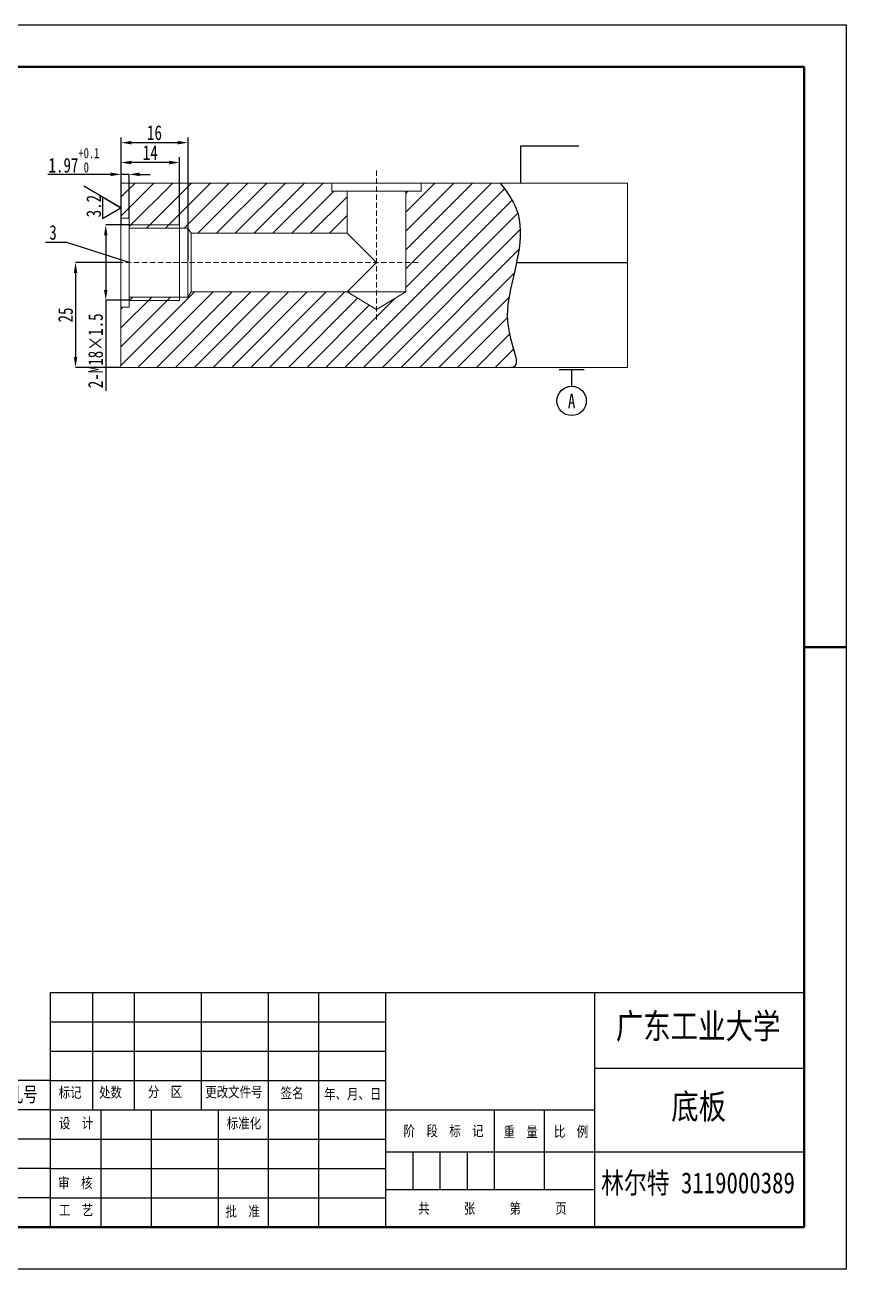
# Model space of a CAD drawing. Header units: millimetres. Extents: x 786 to 1206, y 249 to 546.
# Drawn here: x 1009.7 to 1205.8, y 248.9 to 545.9 of the extents above; entities that cross this region are included whole.
import ezdxf
from ezdxf import colors
from ezdxf.entities.mleader import LeaderData, LeaderLine
from ezdxf.math import Vec2, Vec3

# ---------------------------------------------------------------- set-up
doc = ezdxf.new("R2010")
doc.units = ezdxf.units.MM
doc.linetypes.add('HIDDEN', pattern=[1.905, 1.27, -0.635])
for name, color, linetype, lineweight in [('总内框线', 7, 'Continuous', 50), ('总外框线', 7, 'Continuous', 30), ('粗实线', 7, 'Continuous', 40), ('细实线', 7, 'Continuous', 25)]:
    doc.layers.add(name, color=color, linetype=linetype, lineweight=lineweight)
doc.styles.get("Standard").update_dxf_attribs({"font": '', "height": 3.5})
doc.styles.add('陈杰（2）', font='gbenor.shx', dxfattribs={"width": 0.8, "bigfont": 'gbcbig.shx'})
doc.styles.get('Standard').set_extended_font_data('HYSWLongFangSong')
doc.dimstyles.new('ISO-25', dxfattribs={"dimtxt": 2.5, "dimasz": 2.5, "dimexe": 1.25, "dimexo": 0.625, "dimtad": 1, "dimtxsty": 'Standard', "dimcen": 2.5, "dimadec": 0, "dimazin": 0, "dimtfac": 1, "dimtmove": 0, "dimatfit": 3, "dimfxl": 1, "dimarcsym": 0})

# ---------------------------------------------------------------- blocks, each defined once
blk = doc.blocks.new('*D57')
at = {"color": 0, "lineweight": -2, "transparency": 16777216}
for p, q in [((1032.67, 498.78), (1032.67, 514.3)), ((1046.67, 498.03), (1046.67, 514.3)), ((1044.17, 513.05), (1035.17, 513.05))]:
    blk.add_line(p, q, dxfattribs=at)
at = {"color": 0, "transparency": 16777216}
for points in [[(1035.17, 513.47), (1035.17, 512.63), (1032.67, 513.05)], [(1044.17, 513.47), (1044.17, 512.63), (1046.67, 513.05)]]:
    blk.add_solid(points, dxfattribs=at)
at = {"layer": 'Defpoints', "color": 0, "transparency": 16777216}
for p in [(1032.67, 513.05), (1032.67, 498.16), (1046.67, 497.41)]:
    blk.add_point(p, dxfattribs=at)
at = {"color": 0, "transparency": 16777216, "insert": (1039.67, 515.43), "char_height": 3.5, "attachment_point": 5}
blk.add_mtext('14', dxfattribs=at)
blk = doc.blocks.new('*D58')
at = {"color": 0, "lineweight": -2, "transparency": 16777216}
for p, q in [((1032.67, 498.03), (1032.67, 519.04)), ((1046.17, 517.79), (1035.17, 517.79)), ((1048.67, 489.78), (1048.67, 519.04))]:
    blk.add_line(p, q, dxfattribs=at)
at = {"color": 0, "transparency": 16777216}
for points in [[(1035.17, 518.21), (1035.17, 517.37), (1032.67, 517.79)], [(1046.17, 518.21), (1046.17, 517.37), (1048.67, 517.79)]]:
    blk.add_solid(points, dxfattribs=at)
at = {"layer": 'Defpoints', "color": 0, "transparency": 16777216}
for p in [(1032.67, 517.79), (1032.67, 497.41), (1048.67, 489.16)]:
    blk.add_point(p, dxfattribs=at)
at = {"color": 0, "transparency": 16777216, "insert": (1040.67, 520.16), "char_height": 3.5, "attachment_point": 5}
blk.add_mtext('16', dxfattribs=at)
blk = doc.blocks.new('_None')
blk = doc.blocks.new('*D69')
at = {"color": 0, "lineweight": -2, "transparency": 16777216}
for p, q in [((1034.64, 498.16), (1029.02, 498.16)), ((1029.02, 495.66), (1029.02, 482.66)), ((1034.64, 480.16), (1029.02, 480.16)), ((1029.02, 480.16), (1029.02, 458.56))]:
    blk.add_line(p, q, dxfattribs=at)
at = {"color": 0, "transparency": 16777216}
for points in [[(1028.6, 495.66), (1029.44, 495.66), (1029.02, 498.16)], [(1028.6, 482.66), (1029.44, 482.66), (1029.02, 480.16)]]:
    blk.add_solid(points, dxfattribs=at)
at = {"layer": 'Defpoints', "color": 0, "transparency": 16777216}
for p in [(1034.64, 498.16), (1029.02, 480.16), (1034.64, 480.16)]:
    blk.add_point(p, dxfattribs=at)
at = {"color": 0, "transparency": 16777216, "insert": (1026.61, 468.11), "char_height": 3.5, "attachment_point": 5, "rotation": 90}
blk.add_mtext('2-M18×1.5', dxfattribs=at)
blk = doc.blocks.new('*D70')
at = {"color": 0, "lineweight": -2, "transparency": 16777216}
for p, q in [((1032.67, 489.16), (1021.81, 489.16)), ((1021.81, 486.66), (1021.81, 466.66)), ((1032.67, 464.16), (1021.81, 464.16))]:
    blk.add_line(p, q, dxfattribs=at)
at = {"color": 0, "transparency": 16777216}
for points in [[(1021.39, 486.66), (1022.23, 486.66), (1021.81, 489.16)], [(1021.39, 466.66), (1022.23, 466.66), (1021.81, 464.16)]]:
    blk.add_solid(points, dxfattribs=at)
at = {"layer": 'Defpoints', "color": 0, "transparency": 16777216}
for p in [(1032.67, 489.16), (1021.81, 464.16), (1032.67, 464.16)]:
    blk.add_point(p, dxfattribs=at)
at = {"color": 0, "transparency": 16777216, "insert": (1019.44, 476.66), "char_height": 3.5, "attachment_point": 5, "rotation": 90}
blk.add_mtext('25', dxfattribs=at)
blk = doc.blocks.new('*D74')
at = {"color": 0, "lineweight": -2, "transparency": 16777216}
for p, q in [((1030.17, 510.23), (1015.19, 510.23)), ((1032.67, 499.81), (1032.67, 510.23)), ((1034.64, 510.23), (1032.67, 510.23)), ((1034.64, 499.81), (1034.64, 510.23)), ((1037.14, 510.23), (1039.64, 510.23))]:
    blk.add_line(p, q, dxfattribs=at)
at = {"color": 0, "transparency": 16777216}
for points in [[(1030.17, 510.65), (1030.17, 509.81), (1032.67, 510.23)], [(1037.14, 510.65), (1037.14, 509.81), (1034.64, 510.23)]]:
    blk.add_solid(points, dxfattribs=at)
at = {"layer": 'Defpoints', "color": 0, "transparency": 16777216}
for p in [(1032.67, 510.23), (1032.67, 499.81), (1034.64, 499.81)]:
    blk.add_point(p, dxfattribs=at)
at = {"color": 0, "transparency": 16777216, "insert": (1021.43, 513.57), "char_height": 3.5, "attachment_point": 5}
blk.add_mtext('1.97{\\H0.7x;\\S+0.1^  0;}', dxfattribs=at)
blk = doc.blocks.new('粗糙度')
at = {"layer": '细实线'}
for p, q in [((0, 0), (5.12, 8.87)), ((2.56, 4.43), (-2.56, 4.43)), ((-2.56, 4.43), (0, 0)), ((2.56, 4.43), (0, 0))]:
    blk.add_line(p, q, dxfattribs=at)

msp = doc.modelspace()

# ---------------------------------------------------------------- hatches: boundary and pattern name
at = {"linetype": 'Continuous', "lineweight": 0}
h = msp.add_hatch(dxfattribs=at)
h.set_pattern_fill('ANSI31', style=0)
h.set_pattern_definition([(45, (6.802, 0), (-2.245064, 2.245064), [])])
h.paths.add_polyline_path([(1126.154, 464.156), (1126.662, 464.411), (1126.944, 464.859), (1127.041, 465.466), (1126.989, 466.197), (1126.829, 467.015), (1126.596, 467.886), (1126.331, 468.776), (1126.07, 469.647), (1125.838, 470.482), (1125.635, 471.279), (1125.46, 472.043), (1125.312, 472.777), (1125.19, 473.484), (1125.093, 474.168), (1125.02, 474.83), (1124.97, 475.475), (1124.941, 476.107), (1124.933, 476.727), (1124.944, 477.339), (1124.974, 477.946), (1125.022, 478.553), (1125.086, 479.161), (1125.165, 479.773), (1125.258, 480.394), (1125.365, 481.025), (1125.483, 481.666), (1125.611, 482.316), (1125.748, 482.973), (1125.891, 483.639), (1126.041, 484.311), (1126.195, 484.99), (1126.351, 485.674), (1126.508, 486.363), (1126.666, 487.057), (1126.821, 487.754), (1126.974, 488.454), (1127.121, 489.156), (1127.288, 489.99), (1127.443, 490.825), (1127.585, 491.66), (1127.711, 492.494), (1127.819, 493.326), (1127.905, 494.154), (1127.968, 494.978), (1128.005, 495.797), (1128.014, 496.609), (1127.992, 497.414), (1127.937, 498.21), (1127.846, 498.996), (1127.716, 499.771), (1127.546, 500.534), (1127.334, 501.283), (1127.075, 502.019), (1126.77, 502.739), (1126.422, 503.446), (1126.037, 504.141), (1125.62, 504.826), (1125.176, 505.502), (1124.711, 506.172), (1124.23, 506.836), (1123.739, 507.497), (1123.242, 508.156), (1104.315, 508.156), (1104.315, 506.186), (1100.665, 506.186), (1100.665, 482.186), (1093.665, 477.98), (1086.715, 482.156), (1049.416, 482.156), (1048.665, 480.906), (1034.635, 480.906), (1034.635, 478.506), (1032.665, 478.506), (1032.665, 464.156)])
h = msp.add_hatch(dxfattribs=at)
h.set_pattern_fill('ANSI31', style=0)
h.set_pattern_definition([(45, (796.3624, 254.9965), (-2.245064, 2.245064), [])])
h.paths.add_polyline_path([(1083.015, 506.186), (1083.015, 508.156), (1032.665, 508.156), (1032.665, 499.806), (1034.635, 499.806), (1034.635, 497.406), (1048.665, 497.406), (1049.416, 496.156), (1086.665, 496.156), (1086.665, 506.186)])

# ---------------------------------------------------------------- linework, layer by layer
for p, q in [((1139.845, 535.907), (1195.845, 535.907)), ((1195.845, 535.907), (1195.845, 355.907)), ((1127.121, 489.156), (1153.665, 489.156)), ((1015.845, 314.907), (1195.845, 314.907)), ((1015.845, 258.907), (1015.845, 314.907)), ((1025.845, 314.907), (1025.845, 286.907)), ((1035.845, 314.907), (1035.845, 286.907)), ((1051.845, 314.907), (1051.845, 286.907)), ((1067.845, 314.907), (1067.845, 286.907)), ((1079.845, 314.907), (1079.845, 258.907)), ((1095.845, 314.907), (1095.845, 258.907)), ((1145.845, 258.907), (1145.845, 314.907)), ((1195.845, 314.907), (1195.845, 258.907)), ((1015.845, 307.907), (1095.845, 307.907)), ((1015.845, 300.907), (1095.845, 300.907)), ((1145.845, 296.907), (1195.845, 296.907)), ((1015.845, 293.907), (949.303, 293.907)), ((1015.845, 293.907), (1095.845, 293.907)), ((1015.845, 286.907), (949.303, 286.907)), ((1015.845, 286.907), (1145.845, 286.907)), ((1027.845, 286.907), (1027.845, 258.907)), ((1039.845, 286.907), (1039.845, 258.907)), ((1055.845, 286.907), (1055.845, 258.907)), ((1067.845, 286.907), (1067.845, 258.907)), ((1121.845, 267.907), (1121.845, 286.907)), ((1133.845, 267.907), (1133.845, 286.907)), ((1015.845, 279.907), (949.303, 279.907)), ((1015.845, 279.907), (1095.845, 279.907)), ((1095.845, 276.907), (1145.845, 276.907)), ((1102.345, 276.907), (1102.345, 267.907)), ((1108.845, 276.907), (1108.845, 267.907)), ((1115.345, 276.907), (1115.345, 267.907)), ((1145.845, 276.907), (1195.845, 276.907)), ((1015.845, 272.907), (949.303, 272.907)), ((1015.845, 272.907), (1095.845, 272.907)), ((1095.845, 267.907), (1145.845, 267.907)), ((1015.845, 265.907), (949.303, 265.907)), ((1015.845, 265.907), (1095.845, 265.907)), ((1195.845, 258.907), (1015.845, 258.907))]:
    msp.add_line(p, q)
at = {"color": 7, "linetype": 'HIDDEN', "lineweight": 0}
for p, q in [((1093.665, 511.156), (1093.665, 474.98)), ((1103.665, 489.156), (1029.665, 489.156))]:
    msp.add_line(p, q, dxfattribs=at)
at = {"color": 7, "linetype": 'Continuous', "lineweight": 15}
for p, q in [((1083.015, 508.156), (1032.665, 508.156)), ((1032.665, 508.156), (1032.665, 499.806)), ((1083.015, 506.186), (1083.015, 508.156)), ((1104.315, 508.156), (1083.015, 508.156)), ((1104.315, 508.156), (1104.315, 506.186)), ((1153.665, 508.156), (1104.315, 508.156)), ((1153.665, 464.156), (1153.665, 508.156)), ((1083.015, 506.186), (1086.665, 506.186)), ((1086.665, 496.156), (1086.665, 506.186)), ((1086.665, 506.186), (1100.665, 506.186)), ((1100.665, 506.186), (1100.665, 482.186)), ((1100.665, 506.186), (1104.315, 506.186)), ((1032.665, 499.806), (1034.635, 499.806)), ((1032.665, 499.806), (1032.665, 478.506)), ((1034.635, 497.406), (1034.635, 499.806)), ((1034.635, 497.406), (1048.665, 497.406)), ((1034.635, 497.406), (1034.635, 480.906)), ((1048.665, 497.406), (1049.416, 496.156)), ((1048.665, 497.406), (1048.665, 480.906)), ((1049.416, 496.156), (1086.665, 496.156)), ((1049.416, 496.156), (1049.416, 482.156)), ((1086.665, 496.156), (1093.665, 489.156)), ((1093.665, 489.156), (1086.695, 482.186)), ((1049.416, 482.156), (1048.665, 480.906)), ((1086.715, 482.156), (1049.416, 482.156)), ((1100.665, 482.186), (1086.695, 482.186)), ((1093.665, 477.98), (1086.715, 482.156)), ((1100.665, 482.186), (1093.665, 477.98)), ((1032.665, 478.506), (1032.665, 464.156)), ((1034.635, 478.506), (1032.665, 478.506)), ((1034.635, 478.506), (1034.635, 480.906)), ((1048.665, 480.906), (1034.635, 480.906)), ((1032.665, 464.156), (1153.665, 464.156))]:
    msp.add_line(p, q, dxfattribs=at)
at = {"color": 7, "linetype": 'Continuous', "lineweight": 0}
for p, q in [((1034.635, 498.156), (1046.665, 498.156)), ((1046.665, 480.156), (1046.665, 498.156)), ((1034.635, 480.156), (1046.665, 480.156))]:
    msp.add_line(p, q, dxfattribs=at)
msp.add_spline([(1123.242, 508.156), (1127.078, 502.011), (1125.231, 480.22), (1126.154, 469.36), (1126.154, 464.156), (1125.87, 464.108)], degree=3)
at = {"color": 7, "linetype": 'Continuous', "lineweight": 15}
msp.add_open_spline([(1086.695, 482.186), (1086.709, 482.166), (1086.715, 482.156), (1086.715, 482.156)], degree=3, dxfattribs=at)
at = {"layer": '总内框线'}
for p, q in [((795.845, 535.907), (1195.845, 535.907)), ((1195.845, 535.907), (1195.845, 258.907)), ((1195.845, 397.407), (1205.845, 397.407)), ((1195.845, 258.907), (795.845, 258.907))]:
    msp.add_line(p, q, dxfattribs=at)
at = {"layer": '总外框线'}
for p, q in [((785.845, 545.907), (1205.845, 545.907)), ((1205.845, 545.907), (1205.845, 248.907)), ((1205.845, 248.907), (785.845, 248.907))]:
    msp.add_line(p, q, dxfattribs=at)
at = {"layer": '粗实线', "lineweight": -3}
msp.add_line((1137.292, 463.645), (1143.292, 463.645), dxfattribs=at)
at = {"layer": '细实线'}
msp.add_line((1140.292, 463.645), (1140.292, 459.645), dxfattribs=at)
msp.add_circle((1140.292, 456.145), 3.5, dxfattribs=at)

# ---------------------------------------------------------------- block references
at = {"rotation": 90.0000049955606}
msp.add_blockref('粗糙度', (1032.665, 502.276), dxfattribs=at)

# ---------------------------------------------------------------- texts
at = {"insert": (1024.397, 499.967), "char_height": 3.5, "attachment_point": 1, "rotation": 90}
msp.add_mtext_dynamic_manual_height_columns('3.2', width=5.65967, gutter_width=17.5, heights=[0], dxfattribs=at)
at = {"attachment_point": 1, "style": '陈杰（2）'}
for s, insert, char_height, width in [('{\\fSimSun|b0|i0|c134|p2;广东工业大学}', (1150.854, 309.916), 6, 93.01929), ('{\\fSimSun|b0|i0|c134|p2;标记}', (1017.8, 292.348), 2.5, 93.01929), ('{\\fSimSun|b0|i0|c134|p2;处数}', (1027.421, 292.363), 2.5, 93.01929), ('{\\fSimSun|b0|i0|c134|p2;分\u3000区}', (1039.082, 292.487), 2.5, 93.01929), ('{\\fSimSun|b0|i0|c134|p2;更改文件号}', (1052.816, 292.432), 2.5, 93.01929), ('{\\fSimSun|b0|i0|c134|p2;签名}', (1070.801, 292.174), 2.5, 93.01929), ('{\\fSimSun|b0|i0|c134|p2;年、月、日}', (1081.195, 291.98), 2.5, 93.01929), ('{\\fSimSun|b0|i0|c134|p2;底板}', (1164.08, 290.73), 6, 93.01929), ('{\\fSimSun|b0|i0|c134|p2;设\u3000计}', (1017.859, 285.007), 2.5, 93.01929), ('{\\fSimSun|b0|i0|c134|p2;标准化}', (1057.933, 284.993), 2.5, 93.01929), ('{\\fSimSun|b0|i0|c134|p2;阶\u3000段\u3000标\u3000记}', (1100.149, 283.16), 2.5, 93.01929), ('{\\fSimSun|b0|i0|c134|p2;重\u3000量}', (1124.032, 282.932), 2.5, 93.01929), ('{\\fSimSun|b0|i0|c134|p2;比\u3000例}', (1136.084, 283.001), 2.5, 93.01929), ('{\\fSimSun|b0|i0|c134|p2;审\u3000核}', (1017.655, 270.739), 2.5, 93.01929), ('{\\fSimSun|b0|i0|c134|p2;林尔特 3119000389}', (1147.309, 272.008), 5, 97.82429), ('{\\fSimSun|b0|i0|c134|p2;工\u3000艺}', (1017.859, 264.253), 2.5, 93.01929), ('{\\fSimSun|b0|i0|c134|p2;共\u3000\u3000\u3000张\u3000\u3000\u3000第\u3000\u3000\u3000页}', (1103.642, 264.635), 2.5, 93.01929), ('{\\fSimSun|b0|i0|c134|p2;批\u3000准}', (1057.627, 263.935), 2.5, 93.01929)]:
    msp.add_mtext(s, dxfattribs=dict(at, insert=insert, char_height=char_height, width=width))
at = {"insert": (995.303, 290.407), "char_height": 3.5, "attachment_point": 4}
msp.add_mtext_dynamic_manual_height_columns('\\pi3.48621;相交孔号', width=20.54165, gutter_width=17.5, heights=[0], dxfattribs=at)
at = {"layer": '细实线', "insert": (1140.292, 456.145), "char_height": 3.5, "attachment_point": 5}
msp.add_mtext_dynamic_manual_height_columns('A', width=7, gutter_width=17.5, heights=[0], dxfattribs=at)

# ---------------------------------------------------------------- dimensions: what is measured, and where the dimension line sits
for base, p1, p2, picture, middle in [((1032.665, 517.79), (1048.665, 489.156), (1032.665, 497.406), '*D58', (1040.665, 520.165)), ((1032.665, 513.051), (1046.665, 497.406), (1032.665, 498.156), '*D57', (1039.665, 515.426))]:
    dim = msp.add_linear_dim(base=base, p1=p1, p2=p2, dimstyle='ISO-25', override={"dimtxt": 3.5, "dimtoh": 1, "dimfxl": 1.25})
    dim.commit()
    dim.dimension.update_dxf_attribs({"geometry": picture, "text_midpoint": middle})
dim = msp.add_linear_dim(base=(1032.665, 510.229), p1=(1034.635, 499.806), p2=(1032.665, 499.806), text='1.97{\\H0.7x;\\S+0.1^  0;}', dimstyle='ISO-25', override={"dimtxt": 3.5, "dimexe": 0, "dimexo": 0, "dimfxl": 1.25})
dim.commit()
dim.dimension.update_dxf_attribs({"geometry": '*D74', "text_midpoint": (1021.429, 513.573)})
dim = msp.add_linear_dim(base=(1029.018, 480.156), p1=(1034.635, 498.156), p2=(1034.635, 480.156), angle=90, text='2-M<>×1.5', dimstyle='ISO-25', override={"dimtxt": 3.5, "dimexe": 0, "dimexo": 0, "dimfxl": 1.25})
dim.commit()
dim.dimension.update_dxf_attribs({"geometry": '*D69', "text_midpoint": (1026.612, 468.11)})
dim = msp.add_linear_dim(base=(1021.811, 464.156), p1=(1032.665, 489.156), p2=(1032.665, 464.156), angle=90, dimstyle='ISO-25', override={"dimtxt": 3.5, "dimexe": 0, "dimexo": 0, "dimfxl": 1.25})
dim.commit()
dim.dimension.update_dxf_attribs({"geometry": '*D70', "text_midpoint": (1019.436, 476.656)})

# ---------------------------------------------------------------- leaders
ml = msp.add_multileader_mtext('Standard')
ml.set_content('', color=256)
ml.set_leader_properties()
ml.set_arrow_properties(name='NONE')
ml.build(insert=Vec2(0, 0))
ml.multileader.update_dxf_attribs({"text_left_attachment_type": 5, "text_right_attachment_type": 5, "dogleg_length": 0.36})
ctx = ml.context
ctx.base_point, ctx.char_height, ctx.plane_origin = Vec3(1139.985, 517.001), 3.5, Vec3(1128.139, 508.156)
ctx.left_attachment, ctx.right_attachment = 5, 5
notes = []
notes.append((ctx, [(0, (1, 1, 0), (1128.139, 517.001), (1, 0), 11.846, [(0, [(1128.139, 508.156)], 0, [])])]))
ctx.mtext.insert, ctx.mtext.flow_direction = Vec3(1141.985, 520.501), 5
ml = msp.add_multileader_mtext('Standard')
ml.set_content('3', color=256)
ml.set_leader_properties()
ml.set_arrow_properties(name='NONE')
ml.build(insert=Vec2(0, 0))
ml.multileader.update_dxf_attribs({"text_left_attachment_type": 5, "text_right_attachment_type": 5, "dogleg_length": 0.36})
ctx = ml.context
ctx.base_point, ctx.char_height, ctx.plane_origin = Vec3(1014.119, 493.937), 3.5, Vec3(1034.635, 489.156)
ctx.left_attachment, ctx.right_attachment, ctx.text_align_type = 5, 5, 2
notes.append((ctx, [(0, (1, 1, 0), (1019.693, 493.937), (-1, 0), 0.36, [(0, [(1034.635, 489.156)], 0, [])])]))
ctx.mtext.insert, ctx.mtext.alignment, ctx.mtext.flow_direction = Vec3(1017.333, 498.137), 3, 5
for ctx, leaders in notes:
    for number, flags, end, landing, length, lines in leaders:
        leader = LeaderData()
        leader.index, (leader.has_last_leader_line, leader.has_dogleg_vector, leader.attachment_direction) = number, flags
        leader.last_leader_point, leader.dogleg_vector, leader.dogleg_length = Vec3(end), Vec3(landing), length
        for number, points, colour, breaks in lines:
            line = LeaderLine()
            line.index, line.vertices, line.color, line.breaks = number, Vec3.list(points), colors.encode_raw_color(colour), breaks
            leader.lines.append(line)
        ctx.leaders.append(leader)

doc.saveas('drawing.dxf')
